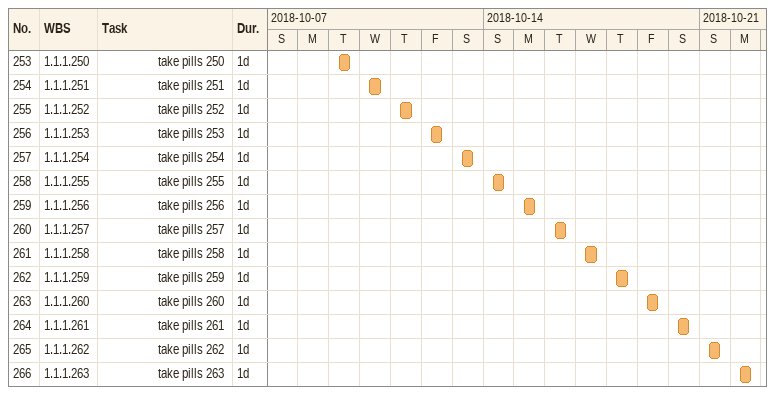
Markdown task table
| ID | WBS | Task | Duration | Start | Finish |
|---|---|---|---|---|---|
| 253 | 1.1.1.250 | take pills 250 | 1d | 2018-10-09 | 2018-10-09 |
| 254 | 1.1.1.251 | take pills 251 | 1d | 2018-10-10 | 2018-10-10 |
| 255 | 1.1.1.252 | take pills 252 | 1d | 2018-10-11 | 2018-10-11 |
| 256 | 1.1.1.253 | take pills 253 | 1d | 2018-10-12 | 2018-10-12 |
| 257 | 1.1.1.254 | take pills 254 | 1d | 2018-10-13 | 2018-10-13 |
| 258 | 1.1.1.255 | take pills 255 | 1d | 2018-10-14 | 2018-10-14 |
| 259 | 1.1.1.256 | take pills 256 | 1d | 2018-10-15 | 2018-10-15 |
| 260 | 1.1.1.257 | take pills 257 | 1d | 2018-10-16 | 2018-10-16 |
| 261 | 1.1.1.258 | take pills 258 | 1d | 2018-10-17 | 2018-10-17 |
| 262 | 1.1.1.259 | take pills 259 | 1d | 2018-10-18 | 2018-10-18 |
| 263 | 1.1.1.260 | take pills 260 | 1d | 2018-10-19 | 2018-10-19 |
| 264 | 1.1.1.261 | take pills 261 | 1d | 2018-10-20 | 2018-10-20 |
| 265 | 1.1.1.262 | take pills 262 | 1d | 2018-10-21 | 2018-10-21 |
| 266 | 1.1.1.263 | take pills 263 | 1d | 2018-10-22 | 2018-10-22 |
